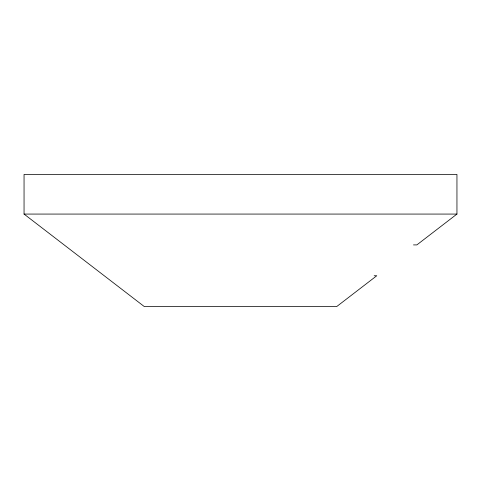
<?xml version="1.0" encoding="UTF-8"?>
<svg xmlns="http://www.w3.org/2000/svg" width="481" height="481" viewBox="0 0 481 481"><rect width="100%" height="100%" fill="white"/><g stroke="black" fill="none" stroke-linecap="round" stroke-linejoin="round"><path stroke-width="0.72" d="M374.164 275.739L376.785 275.739L336.7 306.571L144.3 306.571L24.05 214.069L24.05 174.429L456.95 174.429L456.95 214.069L416.865 244.907L413.48 244.907M24.05 214.069L456.95 214.069"/></g></svg>
